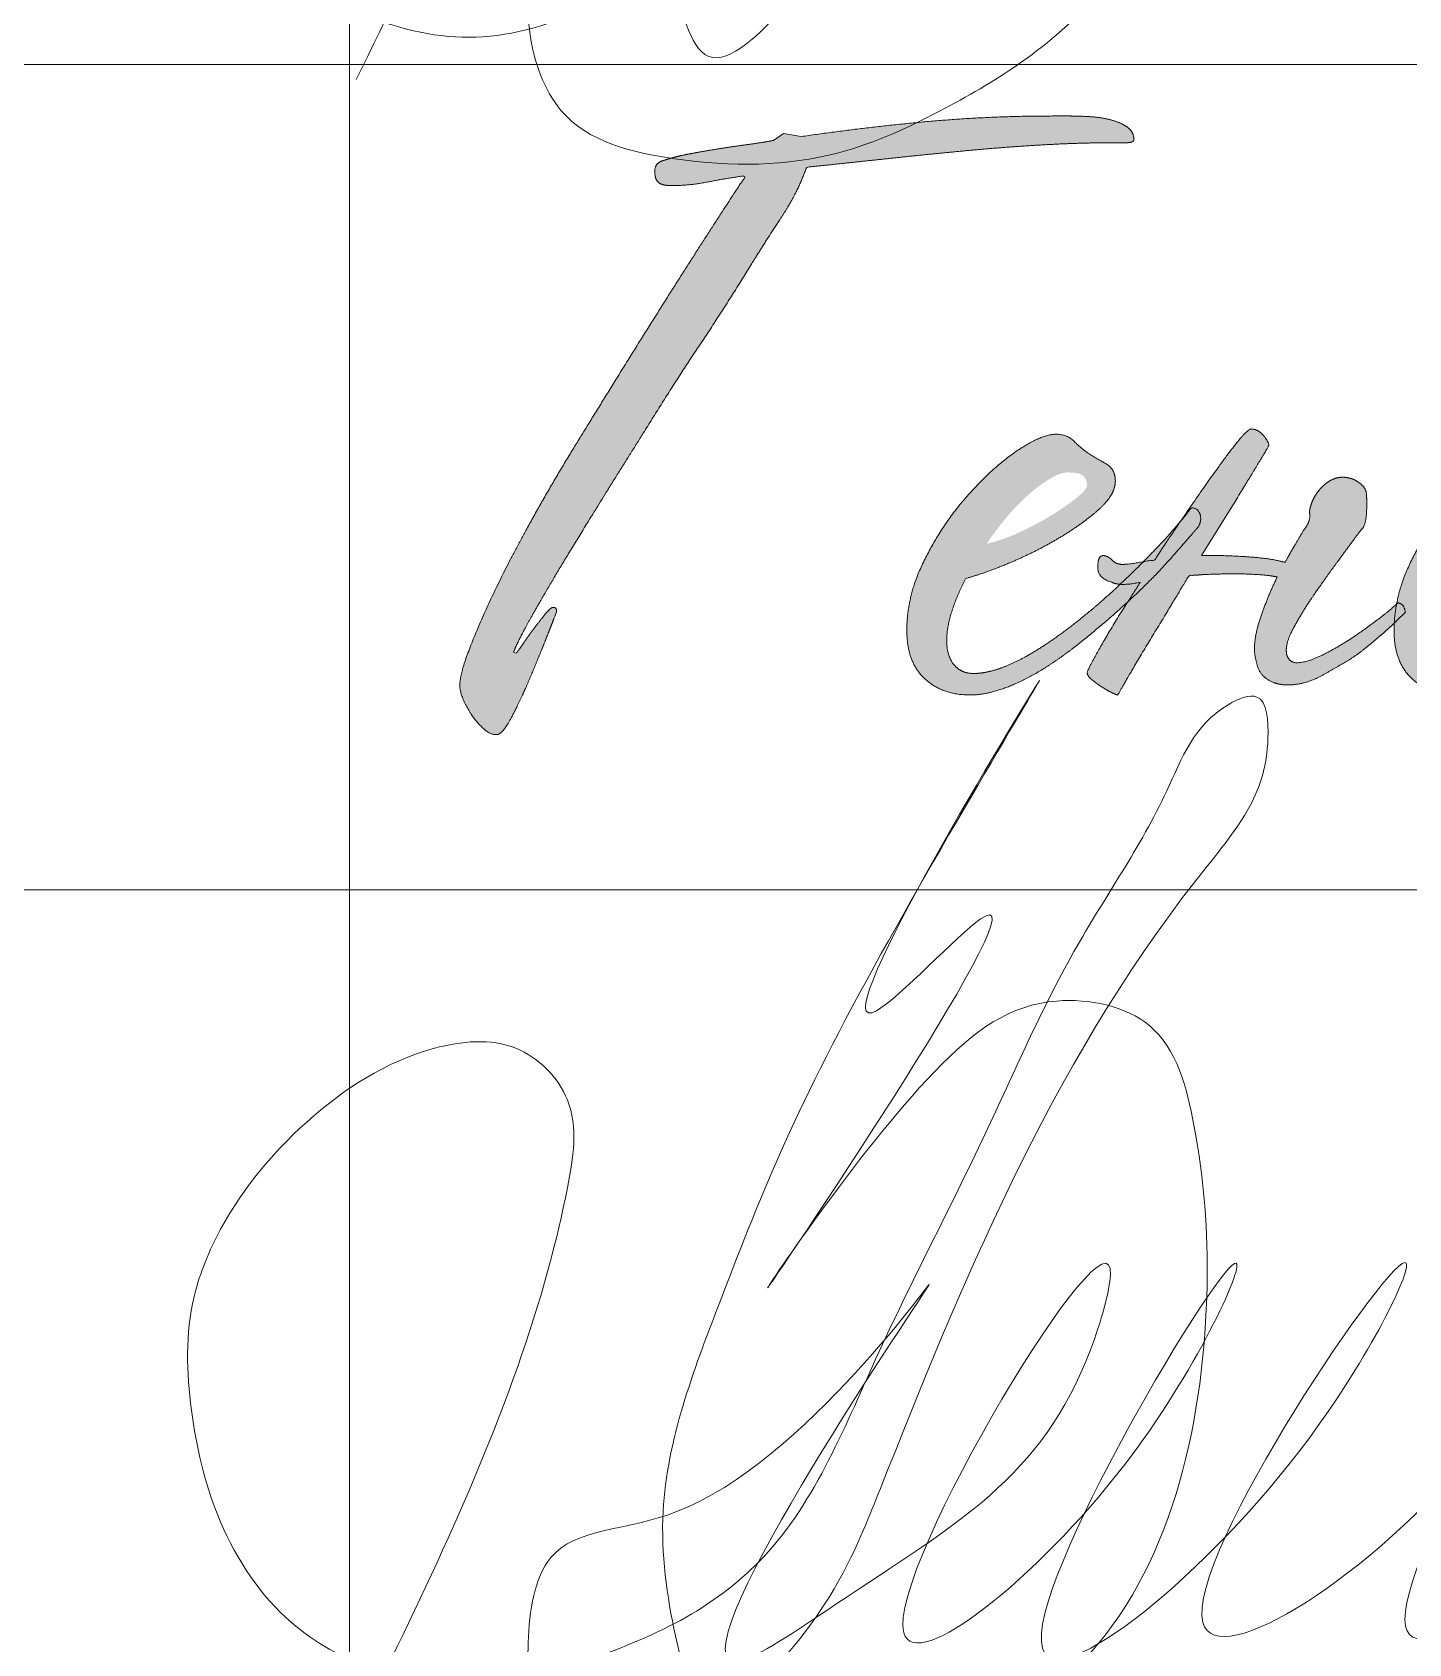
# Model space of a CAD drawing. Header units: metres. Extents: x 0 to 126, y 0 to 57.
# Drawn here: x 110.957 to 111.79, y 1.549 to 2.525 of the extents above; entities that cross this region are included whole.
import ezdxf

# ---------------------------------------------------------------- set-up
doc = ezdxf.new("R2010")
doc.units = ezdxf.units.M
doc.layers.add('Level 63', color=7, linetype='Continuous', lineweight=0)

# ---------------------------------------------------------------- blocks, each defined once
blk = doc.blocks.new('*U19')
at = {"linetype": 'Continuous', "lineweight": 0}
h = blk.add_hatch(color=5, dxfattribs=at)
edge = h.paths.add_edge_path()
edge.add_spline(control_points=[(-527.51, 198.82), (-508.41, 200.81), (-488.12, 203), (-467.83, 205.19), (-447.14, 207.18), (-426.46, 209.16), (-406.17, 210.36), (-385.88, 211.55), (-367.18, 211.55)], knot_values=[0, 0, 0, 0.25, 0.25, 0.5, 0.5, 0.75, 0.75, 1, 1, 1], degree=2, periodic=0)
edge.add_line((-367.18, 211.55), (-361.61, 211.55))
edge.add_spline(control_points=[(-361.61, 211.55), (-357.63, 211.55), (-357.63, 213.13), (-357.63, 217.1), (-360.82, 219.48), (-364, 221.85), (-368.97, 223.24), (-373.94, 224.63), (-379.71, 225.02), (-385.48, 225.42), (-390.26, 225.42)], knot_values=[0, 0, 0, 0.2, 0.2, 0.4, 0.4, 0.6, 0.6, 0.8, 0.8, 1, 1, 1], degree=2, periodic=0)
edge.add_line((-390.26, 225.42), (-399.8, 225.42))
edge.add_spline(control_points=[(-399.8, 225.42), (-433.22, 225.42), (-465.65, 222.44), (-498.07, 219.47), (-530.3, 214.72)], knot_values=[0, 0, 0, 0.5, 0.5, 1, 1, 1], degree=2, periodic=0)
edge.add_line((-530.3, 214.72), (-539.45, 216.3))
edge.add_line((-539.45, 216.3), (-544.62, 212.74))
edge.add_spline(control_points=[(-544.62, 212.74), (-550.98, 211.55), (-558.34, 210.56), (-565.7, 209.56), (-573.26, 208.37), (-580.82, 207.17), (-588.18, 205.78), (-595.54, 204.39), (-601.51, 202.4), (-606.28, 201.21), (-606.28, 196.83), (-606.28, 192.46), (-604.29, 190.86), (-602.3, 189.27), (-597.53, 189.27), (-588.38, 189.27), (-578.23, 191.26), (-568.09, 193.25), (-558.94, 194.44)], knot_values=[0, 0, 0, 0.111111, 0.111111, 0.222222, 0.222222, 0.333333, 0.333333, 0.444444, 0.444444, 0.555556, 0.555556, 0.666667, 0.666667, 0.777778, 0.777778, 0.888889, 0.888889, 1, 1, 1], degree=2, periodic=0)
edge.add_spline(control_points=[(-558.94, 194.44), (-564.11, 186.89), (-574.65, 170.58), (-585.2, 154.26), (-597.93, 134.17), (-610.66, 114.08), (-623.98, 92.6), (-637.31, 71.11), (-648.05, 53.61), (-659.99, 34.12), (-671.13, 14.03), (-682.27, -6.06), (-690.42, -23.37), (-698.58, -40.68), (-703.35, -53.61), (-708.12, -66.54), (-707.33, -71.71), (-706.93, -74.89), (-704.94, -79.07), (-702.95, -83.24), (-700.17, -87.02), (-697.38, -90.8), (-694.2, -93.39), (-691.02, -95.97), (-687.84, -95.58), (-685.05, -95.18), (-680.28, -86.03), (-675.5, -76.88), (-670.73, -65.54), (-665.95, -54.2), (-661.98, -44.06), (-658, -33.92), (-657.2, -31.92)], knot_values=[0, 0, 0, 0.0625, 0.0625, 0.125, 0.125, 0.1875, 0.1875, 0.25, 0.25, 0.3125, 0.3125, 0.375, 0.375, 0.4375, 0.4375, 0.5, 0.5, 0.5625, 0.5625, 0.625, 0.625, 0.6875, 0.6875, 0.75, 0.75, 0.8125, 0.8125, 0.875, 0.875, 0.9375, 0.9375, 1, 1, 1], degree=2, periodic=0)
edge.add_spline(control_points=[(-657.2, -31.92), (-657.2, -28.74), (-659.99, -29.94)], knot_values=[0, 0, 0, 1, 1, 1], degree=2, periodic=0)
edge.add_spline(control_points=[(-659.99, -29.94), (-661.18, -30.73), (-663.77, -33.91), (-666.35, -37.09), (-669.34, -41.07), (-672.32, -45.05), (-674.71, -48.63), (-677.1, -52.22), (-678.29, -53.41)], knot_values=[0, 0, 0, 0.25, 0.25, 0.5, 0.5, 0.75, 0.75, 1, 1, 1], degree=2, periodic=0)
edge.add_line((-678.29, -53.41), (-679.48, -53.01))
edge.add_spline(control_points=[(-679.48, -53.01), (-679.48, -51.81), (-674.91, -43.06), (-670.33, -34.31), (-661.58, -19.39), (-652.83, -4.47), (-640.3, 15.82), (-627.76, 36.11), (-612.25, 60.77)], knot_values=[0, 0, 0, 0.25, 0.25, 0.5, 0.5, 0.75, 0.75, 1, 1, 1], degree=2, periodic=0)
edge.add_spline(control_points=[(-612.25, 60.77), (-598.32, 83.45), (-584, 104.93), (-569.68, 126.41), (-555.75, 149.09), (-548.6, 160.63), (-540.24, 173.36), (-531.89, 186.09), (-527.51, 198.82)], knot_values=[0, 0, 0, 0.25, 0.25, 0.5, 0.5, 0.75, 0.75, 1, 1, 1], degree=2, periodic=0)
h = blk.add_hatch(color=5, dxfattribs=at)
edge = h.paths.add_edge_path()
edge.add_line((-354.4, -16.59), (-356.39, -16.99))
edge.add_spline(control_points=[(-356.39, -16.99), (-361.34, -17.89), (-364.77, -17.65)], knot_values=[0, 0, 0, 1, 1, 1], degree=2, periodic=0)
edge.add_spline(control_points=[(-364.77, -17.65), (-370.61, -23.11), (-376.8, -28.51), (-385.16, -35.67), (-393.71, -42.03), (-402.26, -48.4), (-410.62, -53.37), (-418.97, -58.35), (-426.73, -61.13), (-434.49, -63.92), (-440.85, -63.92), (-447.22, -63.92), (-451, -59.34), (-454.78, -54.76), (-454.78, -46.8), (-454.78, -39.64), (-451.99, -31.28), (-449.21, -22.92), (-444.83, -14.57)], knot_values=[0, 0, 0, 0.047522, 0.047522, 0.166582, 0.166582, 0.285641, 0.285641, 0.404701, 0.404701, 0.523761, 0.523761, 0.642821, 0.642821, 0.76188, 0.76188, 0.88094, 0.88094, 1, 1, 1], degree=2, periodic=0)
edge.add_spline(control_points=[(-444.83, -14.57), (-435.68, -12.18), (-422.36, -6.61), (-409.03, -1.04), (-396.89, 6.13), (-384.76, 13.29), (-376, 21.05), (-367.25, 28.81), (-367.25, 35.98), (-367.25, 42.35), (-372.43, 45.13), (-377.6, 47.92), (-381.18, 50.3), (-384.76, 52.69), (-388.54, 56.47), (-392.32, 60.25), (-397.89, 60.25), (-405.84, 60.25), (-418.77, 51.3), (-431.7, 42.35), (-444.43, 27.82), (-457.17, 13.29), (-466.32, -5.02), (-475.47, -23.33), (-475.47, -41.64), (-475.47, -57.96), (-466.32, -66.51), (-457.17, -75.07), (-442.84, -75.07), (-434.49, -75.07), (-425.14, -71.68), (-415.79, -68.3), (-406.24, -62.53), (-396.69, -56.75), (-387.15, -49.2), (-377.6, -41.64), (-368.45, -33.68), (-364.43, -30.1), (-360.76, -26.72)], knot_values=[0, 0, 0, 0.054871, 0.054871, 0.109741, 0.109741, 0.164612, 0.164612, 0.219482, 0.219482, 0.274353, 0.274353, 0.329223, 0.329223, 0.384094, 0.384094, 0.438964, 0.438964, 0.493835, 0.493835, 0.548705, 0.548705, 0.603576, 0.603576, 0.658446, 0.658446, 0.713317, 0.713317, 0.768187, 0.768187, 0.823058, 0.823058, 0.877928, 0.877928, 0.932799, 0.932799, 0.987669, 0.987669, 1, 1, 1], degree=2, periodic=0)
edge.add_spline(control_points=[(-360.76, -26.72), (-357.44, -21.66), (-354.4, -16.59)], knot_values=[0, 0, 0, 1, 1, 1], degree=2, periodic=0)
edge = h.paths.add_edge_path(flags=16)
edge.add_spline(control_points=[(-434.09, 3.41), (-428.92, 10.97), (-423.15, 17.74), (-417.38, 24.5), (-411.61, 29.47), (-405.84, 34.44), (-400.67, 37.43), (-395.5, 40.41), (-391.92, 40.41), (-385.55, 40.41), (-383.76, 38.42), (-381.97, 36.43), (-381.97, 33.65)], knot_values=[0, 0, 0, 0.166667, 0.166667, 0.333333, 0.333333, 0.5, 0.5, 0.666667, 0.666667, 0.833333, 0.833333, 1, 1, 1], degree=2, periodic=0)
edge.add_spline(control_points=[(-381.97, 33.65), (-381.97, 31.66), (-387.34, 27.28), (-392.72, 22.91), (-400.47, 18.13), (-408.23, 13.36), (-417.38, 9.18), (-426.53, 5.01), (-434.09, 3.41)], knot_values=[0, 0, 0, 0.25, 0.25, 0.5, 0.5, 0.75, 0.75, 1, 1, 1], degree=2, periodic=0)
h = blk.add_hatch(color=5, dxfattribs=at)
edge = h.paths.add_edge_path()
edge.add_spline(control_points=[(-221.31, -27.9), (-224.49, -30.95), (-230.48, -35.49), (-237.04, -40.46), (-244.6, -45.63), (-252.56, -50.81), (-260.31, -54.59), (-268.07, -58.37), (-273.24, -58.37), (-275.63, -58.37), (-277.02, -56.57), (-278.42, -54.78), (-278.42, -53.19)], knot_values=[0, 0, 0, 0.154355, 0.154355, 0.323484, 0.323484, 0.492613, 0.492613, 0.661742, 0.661742, 0.830871, 0.830871, 1, 1, 1], degree=2, periodic=0)
edge.add_spline(control_points=[(-278.42, -53.19), (-279.21, -48.42), (-274.64, -40.07), (-270.06, -31.71), (-264.89, -24.15), (-262.5, -20.57), (-258.52, -15), (-254.55, -9.43), (-250.57, -4.06), (-246.59, 1.31), (-243.41, 5.69), (-240.23, 10.06), (-239.03, 11.26)], knot_values=[0, 0, 0, 0.166667, 0.166667, 0.333333, 0.333333, 0.5, 0.5, 0.666667, 0.666667, 0.833333, 0.833333, 1, 1, 1], degree=2, periodic=0)
edge.add_spline(control_points=[(-239.03, 11.26), (-237.04, 14.04), (-236.84, 20.41), (-236.64, 26.77), (-237.04, 29.96), (-237.44, 32.74), (-241.02, 35.32), (-244.6, 37.91), (-249.38, 37.91), (-252.96, 37.91), (-256.14, 35.92), (-259.32, 33.94), (-261.71, 30.95), (-264.09, 27.96), (-265.29, 24.78), (-266.48, 21.6), (-266.48, 19.61)], knot_values=[0, 0, 0, 0.125, 0.125, 0.25, 0.25, 0.375, 0.375, 0.5, 0.5, 0.625, 0.625, 0.75, 0.75, 0.875, 0.875, 1, 1, 1], degree=2, periodic=0)
edge.add_spline(control_points=[(-266.48, 19.61), (-265.68, 15.23), (-269.27, 10.86), (-270.06, 9.66), (-274.44, 2.11), (-276.83, -1.87), (-279.21, -6.25)], knot_values=[0, 0, 0, 0.333333, 0.333333, 0.666667, 0.666667, 1, 1, 1], degree=2, periodic=0)
edge.add_spline(control_points=[(-279.21, -6.25), (-283.19, -5.06), (-289.16, -4.26), (-295.92, -3.47), (-303.48, -3.07), (-311.04, -2.67), (-318.2, -2.67)], knot_values=[0, 0, 0, 0.333333, 0.333333, 0.666667, 0.666667, 1, 1, 1], degree=2, periodic=0)
edge.add_line((-318.2, -2.67), (-322.58, -2.67))
edge.add_line((-322.58, -2.67), (-305.87, 23.98))
edge.add_spline(control_points=[(-305.87, 23.98), (-297.91, 37.11), (-292.74, 45.66), (-287.57, 54.22), (-287.57, 54.61)], knot_values=[0, 0, 0, 0.5, 0.5, 1, 1, 1], degree=2, periodic=0)
edge.add_spline(control_points=[(-287.57, 54.61), (-287.96, 57), (-290.75, 59.98), (-293.53, 62.97), (-296.72, 62.97), (-298.71, 62.97), (-305.67, 54.02), (-312.63, 45.07), (-322.18, 31.34), (-325.22, 26.97), (-328.39, 22.37)], knot_values=[0, 0, 0, 0.23155, 0.23155, 0.4631, 0.4631, 0.69465, 0.69465, 0.9262, 0.9262, 1, 1, 1], degree=2, periodic=0)
edge.add_line((-328.39, 22.37), (-327.87, 22.02))
edge.add_spline(control_points=[(-327.87, 22.02), (-324.29, 22.02), (-323.29, 18.63), (-322.3, 15.25), (-324.29, 12.07)], knot_values=[0, 0, 0, 0.5, 0.5, 1, 1, 1], degree=2, periodic=0)
edge.add_spline(control_points=[(-324.29, 12.07), (-329.06, 6.5), (-339.8, -5.63), (-348.13, -15.04), (-360.76, -26.72)], knot_values=[0, 0, 0, 0.563292, 0.563292, 1, 1, 1], degree=2, periodic=0)
edge.add_spline(control_points=[(-360.76, -26.72), (-361.36, -27.62), (-361.96, -28.53), (-370.71, -42.45), (-376.28, -52.39), (-381.85, -62.34), (-381.85, -63.53), (-381.85, -65.12), (-379.47, -67.11), (-377.08, -69.1), (-374.3, -70.89), (-371.51, -72.68), (-369.12, -73.88), (-366.73, -75.07), (-365.94, -75.07)], knot_values=[0, 0, 0, 0.024641, 0.024641, 0.187201, 0.187201, 0.349761, 0.349761, 0.512321, 0.512321, 0.67488, 0.67488, 0.83744, 0.83744, 1, 1, 1], degree=2, periodic=0)
edge.add_spline(control_points=[(-365.94, -75.07), (-363.55, -70.69), (-356.99, -59.55), (-350.42, -48.41), (-341.67, -34.09), (-335.71, -24.15), (-328.94, -13.01)], knot_values=[0, 0, 0, 0.333333, 0.333333, 0.666667, 0.666667, 1, 1, 1], degree=2, periodic=0)
edge.add_spline(control_points=[(-328.94, -13.01), (-325.76, -13.01), (-322.18, -12.62), (-313.82, -12.22), (-305.07, -12.22), (-296.32, -12.22), (-288.36, -13.01), (-285.58, -13.41), (-283.19, -13.81)], knot_values=[0, 0, 0, 0.25, 0.25, 0.5, 0.5, 0.75, 0.75, 1, 1, 1], degree=2, periodic=0)
edge.add_line((-283.19, -13.81), (-283.98, -15.4))
edge.add_spline(control_points=[(-283.98, -15.4), (-288.76, -25.34), (-292.34, -36.28), (-295.92, -47.22), (-294.73, -54.78), (-293.53, -63.54), (-288.76, -66.72), (-283.98, -69.9), (-278.02, -69.9), (-268.87, -69.9), (-259.92, -64.93), (-250.96, -59.96), (-244.6, -55.98), (-241.42, -53.99), (-237.04, -50.41), (-232.66, -46.83), (-228.49, -43.25), (-225.18, -40.41), (-222.5, -37.83)], knot_values=[0, 0, 0, 0.113755, 0.113755, 0.227509, 0.227509, 0.341264, 0.341264, 0.455018, 0.455018, 0.568773, 0.568773, 0.682527, 0.682527, 0.796282, 0.796282, 0.910037, 0.910037, 1, 1, 1], degree=2, periodic=0)
edge.add_spline(control_points=[(-222.5, -37.83), (-222.24, -32.87), (-221.31, -27.9)], knot_values=[0, 0, 0, 1, 1, 1], degree=2, periodic=0)
h = blk.add_hatch(color=5, dxfattribs=at)
edge = h.paths.add_edge_path()
edge.add_spline(control_points=[(-71.14, 12.54), (-69.51, 15.5), (-70.43, 18.63), (-71.42, 22.02), (-75, 22.02)], knot_values=[0, 0, 0, 0.480917, 0.480917, 1, 1, 1], degree=2, periodic=0)
edge.add_spline(control_points=[(-75, 22.02), (-81.77, 12.87), (-95.09, -1.06), (-108.42, -14.98), (-123.94, -28.51), (-132.29, -35.67), (-140.84, -42.03), (-149.4, -48.4), (-157.75, -53.37), (-166.11, -58.35), (-173.86, -61.13), (-181.62, -63.92), (-187.99, -63.92), (-194.35, -63.92), (-198.13, -59.34), (-201.91, -54.76), (-201.91, -46.8), (-201.91, -39.64), (-199.13, -31.28), (-196.34, -22.92), (-191.97, -14.57)], knot_values=[0, 0, 0, 0.1, 0.1, 0.2, 0.2, 0.3, 0.3, 0.4, 0.4, 0.5, 0.5, 0.6, 0.6, 0.7, 0.7, 0.8, 0.8, 0.9, 0.9, 1, 1, 1], degree=2, periodic=0)
edge.add_spline(control_points=[(-191.97, -14.57), (-182.82, -12.18), (-169.49, -6.61), (-156.16, -1.04), (-144.03, 6.13), (-131.89, 13.29), (-123.14, 21.05), (-114.39, 28.81), (-114.39, 35.98), (-114.39, 42.35), (-119.56, 45.13), (-124.73, 47.92), (-128.31, 50.3), (-131.89, 52.69), (-135.67, 56.47), (-139.45, 60.25), (-145.02, 60.25), (-152.98, 60.25), (-165.91, 51.3), (-178.84, 42.35), (-191.57, 27.82), (-204.3, 13.29), (-213.45, -5.02), (-219, -16.13), (-221.19, -27.24)], knot_values=[0, 0, 0, 0.086156, 0.086156, 0.172312, 0.172312, 0.258468, 0.258468, 0.344624, 0.344624, 0.430779, 0.430779, 0.516935, 0.516935, 0.603091, 0.603091, 0.689247, 0.689247, 0.775403, 0.775403, 0.861559, 0.861559, 0.947715, 0.947715, 1, 1, 1], degree=2, periodic=0)
edge.add_line((-221.19, -27.24), (-220.73, -27.33))
edge.add_spline(control_points=[(-220.73, -27.33), (-217.55, -27.33), (-216.75, -32.11)], knot_values=[0, 0, 0, 1, 1, 1], degree=2, periodic=0)
edge.add_line((-216.75, -32.11), (-221.13, -36.48))
edge.add_spline(control_points=[(-221.13, -36.48), (-221.79, -37.15), (-222.5, -37.83)], knot_values=[0, 0, 0, 1, 1, 1], degree=2, periodic=0)
edge.add_spline(control_points=[(-222.5, -37.83), (-222.6, -39.73), (-222.6, -41.64), (-222.6, -57.96), (-213.45, -66.51), (-204.3, -75.07), (-189.97, -75.07), (-181.62, -75.07), (-172.27, -71.68), (-162.93, -68.3), (-153.38, -62.53), (-143.83, -56.75), (-134.28, -49.2), (-128.5, -44.62), (-122.87, -39.9)], knot_values=[0, 0, 0, 0.018213, 0.018213, 0.193372, 0.193372, 0.368531, 0.368531, 0.54369, 0.54369, 0.718849, 0.718849, 0.894009, 0.894009, 1, 1, 1], degree=2, periodic=0)
edge.add_spline(control_points=[(-122.87, -39.9), (-119.72, -36.05), (-116.51, -32.29), (-97.01, -9.41), (-76.53, 8.09), (-73.82, 10.4), (-71.14, 12.54)], knot_values=[0, 0, 0, 0.126896, 0.126896, 0.89826, 0.89826, 1, 1, 1], degree=2, periodic=0)
edge = h.paths.add_edge_path(flags=16)
edge.add_spline(control_points=[(-181.23, 3.41), (-176.05, 10.97), (-170.29, 17.74), (-164.52, 24.5), (-158.75, 29.47), (-152.98, 34.44), (-147.81, 37.43), (-142.63, 40.41), (-139.05, 40.41), (-132.69, 40.41), (-130.9, 38.42), (-129.11, 36.43), (-129.11, 33.65)], knot_values=[0, 0, 0, 0.166667, 0.166667, 0.333333, 0.333333, 0.5, 0.5, 0.666667, 0.666667, 0.833333, 0.833333, 1, 1, 1], degree=2, periodic=0)
edge.add_spline(control_points=[(-129.11, 33.65), (-129.11, 31.66), (-134.48, 27.28), (-139.85, 22.91), (-147.61, 18.13), (-155.37, 13.36), (-164.52, 9.18), (-173.67, 5.01), (-181.23, 3.41)], knot_values=[0, 0, 0, 0.25, 0.25, 0.5, 0.5, 0.75, 0.75, 1, 1, 1], degree=2, periodic=0)
h = blk.add_hatch(color=5, dxfattribs=at)
edge = h.paths.add_edge_path()
edge.add_spline(control_points=[(-327.87, 22.02), (-330.27, 18.77), (-333.49, 14.93)], knot_values=[0, 0, 0, 1, 1, 1], degree=2, periodic=0)
edge.add_spline(control_points=[(-333.49, 14.93), (-337.87, 8.52), (-342.47, 1.71), (-344.46, -1.48), (-346.84, -5.06)], knot_values=[0, 0, 0, 0.299722, 0.299722, 1, 1, 1], degree=2, periodic=0)
edge.add_spline(control_points=[(-346.84, -5.06), (-349.87, -5.36), (-352.66, -5.89)], knot_values=[0, 0, 0, 1, 1, 1], degree=2, periodic=0)
edge.add_spline(control_points=[(-352.66, -5.89), (-358.51, -11.8), (-364.77, -17.65)], knot_values=[0, 0, 0, 1, 1, 1], degree=2, periodic=0)
edge.add_spline(control_points=[(-364.77, -17.65), (-361.34, -17.89), (-356.39, -16.99)], knot_values=[0, 0, 0, 1, 1, 1], degree=2, periodic=0)
edge.add_line((-356.39, -16.99), (-354.4, -16.59))
edge.add_spline(control_points=[(-354.4, -16.59), (-357.44, -21.66), (-360.76, -26.72)], knot_values=[0, 0, 0, 1, 1, 1], degree=2, periodic=0)
edge.add_spline(control_points=[(-360.76, -26.72), (-348.16, -15.07), (-339.85, -5.69)], knot_values=[0, 0, 0, 1, 1, 1], degree=2, periodic=0)
edge.add_line((-339.85, -5.69), (-339.8, -5.63))
edge.add_spline(control_points=[(-339.8, -5.63), (-329.06, 6.5), (-324.29, 12.07)], knot_values=[0, 0, 0, 1, 1, 1], degree=2, periodic=0)
edge.add_spline(control_points=[(-324.29, 12.07), (-322.3, 15.25), (-323.29, 18.63), (-324.29, 22.02), (-327.87, 22.02)], knot_values=[0, 0, 0, 0.5, 0.5, 1, 1, 1], degree=2, periodic=0)
h = blk.add_hatch(color=5, dxfattribs=at)
edge = h.paths.add_edge_path()
edge.add_spline(control_points=[(-333.49, 14.93), (-339.36, 7.93), (-347.96, -1.06), (-350.28, -3.48), (-352.66, -5.89)], knot_values=[0, 0, 0, 0.787625, 0.787625, 1, 1, 1], degree=2, periodic=0)
edge.add_spline(control_points=[(-352.66, -5.89), (-349.87, -5.36), (-346.84, -5.06)], knot_values=[0, 0, 0, 1, 1, 1], degree=2, periodic=0)
edge.add_spline(control_points=[(-346.84, -5.06), (-344.46, -1.48), (-342.47, 1.7)], knot_values=[0, 0, 0, 1, 1, 1], degree=2, periodic=0)
edge.add_line((-342.47, 1.7), (-342.47, 1.71))
edge.add_spline(control_points=[(-342.47, 1.71), (-337.87, 8.52), (-333.49, 14.93)], knot_values=[0, 0, 0, 1, 1, 1], degree=2, periodic=0)
h = blk.add_hatch(color=5, dxfattribs=at)
edge = h.paths.add_edge_path()
edge.add_spline(control_points=[(-365.54, -7.04), (-367.53, -6.65), (-368.72, -5.25), (-369.92, -3.86), (-371.91, -3.07), (-376.29, -1.48), (-376.29, -7.84)], knot_values=[0, 0, 0, 0.333333, 0.333333, 0.666667, 0.666667, 1, 1, 1], degree=2, periodic=0)
edge.add_spline(control_points=[(-376.29, -7.84), (-377.08, -14.21), (-369.12, -16.59)], knot_values=[0, 0, 0, 1, 1, 1], degree=2, periodic=0)
edge.add_spline(control_points=[(-369.12, -16.59), (-367.39, -17.46), (-364.77, -17.65)], knot_values=[0, 0, 0, 1, 1, 1], degree=2, periodic=0)
edge.add_spline(control_points=[(-364.77, -17.65), (-358.51, -11.8), (-352.66, -5.89)], knot_values=[0, 0, 0, 1, 1, 1], degree=2, periodic=0)
edge.add_spline(control_points=[(-352.66, -5.89), (-353.54, -6.06), (-354.4, -6.25), (-363.95, -7.84), (-365.54, -7.04)], knot_values=[0, 0, 0, 0.193262, 0.193262, 1, 1, 1], degree=2, periodic=0)
h = blk.add_hatch(color=5, dxfattribs=at)
edge = h.paths.add_edge_path()
edge.add_spline(control_points=[(-222.5, -37.83), (-221.79, -37.15), (-221.13, -36.48)], knot_values=[0, 0, 0, 1, 1, 1], degree=2, periodic=0)
edge.add_line((-221.13, -36.48), (-216.75, -32.11))
edge.add_spline(control_points=[(-216.75, -32.11), (-217.55, -27.33), (-220.73, -27.33)], knot_values=[0, 0, 0, 1, 1, 1], degree=2, periodic=0)
edge.add_spline(control_points=[(-220.73, -27.33), (-221.01, -27.61), (-221.31, -27.9)], knot_values=[0, 0, 0, 1, 1, 1], degree=2, periodic=0)
edge.add_spline(control_points=[(-221.31, -27.9), (-222.24, -32.87), (-222.5, -37.83)], knot_values=[0, 0, 0, 1, 1, 1], degree=2, periodic=0)
at = {"color": 5, "linetype": 'Continuous', "lineweight": 0, "flags": 128}
for points in [[(-399.8, 225.42), (-390.26, 225.42)], [(-544.62, 212.74), (-539.45, 216.3), (-530.3, 214.72)], [(-361.61, 211.55), (-367.18, 211.55)], [(-305.87, 23.98), (-322.58, -2.67), (-318.2, -2.67)], [(-354.4, -16.59), (-356.39, -16.99)], [(-283.98, -15.4), (-283.19, -13.81)], [(-216.75, -32.11), (-221.13, -36.48)], [(-679.48, -53.01), (-678.29, -53.41)]]:
    blk.add_lwpolyline(points, dxfattribs=at)
at = {"color": 5, "linetype": 'Continuous', "lineweight": 0}
for points, knots in [([(-530.3, 214.72), (-498.07, 219.47), (-465.65, 222.44), (-433.22, 225.42), (-399.8, 225.42)], [0, 0, 0, 0.5, 0.5, 1, 1, 1]), ([(-390.26, 225.42), (-385.48, 225.42), (-379.71, 225.02), (-373.94, 224.63), (-368.97, 223.24), (-364, 221.85), (-360.82, 219.48), (-357.63, 217.1), (-357.63, 213.13), (-357.63, 211.55), (-361.61, 211.55)], [0, 0, 0, 0.2, 0.2, 0.4, 0.4, 0.6, 0.6, 0.8, 0.8, 1, 1, 1]), ([(-678.29, -53.41), (-677.1, -52.22), (-674.71, -48.63), (-672.32, -45.05), (-669.34, -41.07), (-666.35, -37.09), (-663.77, -33.91), (-661.18, -30.73), (-659.99, -29.94), (-657.2, -28.74), (-657.2, -31.92), (-658, -33.92), (-661.98, -44.06), (-665.95, -54.2), (-670.73, -65.54), (-675.5, -76.88), (-680.28, -86.03), (-685.05, -95.18), (-687.84, -95.58), (-691.02, -95.97), (-694.2, -93.39), (-697.38, -90.8), (-700.17, -87.02), (-702.95, -83.24), (-704.94, -79.07), (-706.93, -74.89), (-707.33, -71.71), (-708.12, -66.54), (-703.35, -53.61), (-698.58, -40.68), (-690.42, -23.37), (-682.27, -6.06), (-671.13, 14.03), (-659.99, 34.12), (-648.05, 53.61), (-637.31, 71.11), (-623.98, 92.6), (-610.66, 114.08), (-597.93, 134.17), (-585.2, 154.26), (-574.65, 170.58), (-564.11, 186.89), (-558.94, 194.44), (-568.09, 193.25), (-578.23, 191.26), (-588.38, 189.27), (-597.53, 189.27), (-602.3, 189.27), (-604.29, 190.86), (-606.28, 192.46), (-606.28, 196.83), (-606.28, 201.21), (-601.51, 202.4), (-595.54, 204.39), (-588.18, 205.78), (-580.82, 207.17), (-573.26, 208.37), (-565.7, 209.56), (-558.34, 210.56), (-550.98, 211.55), (-544.62, 212.74)], [0, 0, 0, 0.033333, 0.033333, 0.066667, 0.066667, 0.1, 0.1, 0.133333, 0.133333, 0.166667, 0.166667, 0.2, 0.2, 0.233333, 0.233333, 0.266667, 0.266667, 0.3, 0.3, 0.333333, 0.333333, 0.366667, 0.366667, 0.4, 0.4, 0.433333, 0.433333, 0.466667, 0.466667, 0.5, 0.5, 0.533333, 0.533333, 0.566667, 0.566667, 0.6, 0.6, 0.633333, 0.633333, 0.666667, 0.666667, 0.7, 0.7, 0.733333, 0.733333, 0.766667, 0.766667, 0.8, 0.8, 0.833333, 0.833333, 0.866667, 0.866667, 0.9, 0.9, 0.933333, 0.933333, 0.966667, 0.966667, 1, 1, 1]), ([(-367.18, 211.55), (-385.88, 211.55), (-406.17, 210.36), (-426.46, 209.16), (-447.14, 207.18), (-467.83, 205.19), (-488.12, 203), (-508.41, 200.81), (-527.51, 198.82), (-531.89, 186.09), (-540.24, 173.36), (-548.6, 160.63), (-555.75, 149.09), (-569.68, 126.41), (-584, 104.93), (-598.32, 83.45), (-612.25, 60.77)], [0, 0, 0, 0.125, 0.125, 0.25, 0.25, 0.375, 0.375, 0.5, 0.5, 0.625, 0.625, 0.75, 0.75, 0.875, 0.875, 1, 1, 1]), ([(-612.25, 60.77), (-627.76, 36.11), (-640.3, 15.82), (-652.83, -4.47), (-661.58, -19.39), (-670.33, -34.31), (-674.91, -43.06), (-679.48, -51.81), (-679.48, -53.01)], [0, 0, 0, 0.25, 0.25, 0.5, 0.5, 0.75, 0.75, 1, 1, 1]), ([(-324.29, 12.07), (-329.06, 6.5), (-339.8, -5.63), (-350.54, -17.77), (-368.45, -33.68), (-377.6, -41.64), (-387.15, -49.2), (-396.69, -56.75), (-406.24, -62.53), (-415.79, -68.3), (-425.14, -71.68), (-434.49, -75.07), (-442.84, -75.07), (-457.17, -75.07), (-466.32, -66.51), (-475.47, -57.96), (-475.47, -41.64), (-475.47, -23.33), (-466.32, -5.02), (-457.17, 13.29), (-444.43, 27.82), (-431.7, 42.35), (-418.77, 51.3), (-405.84, 60.25), (-397.89, 60.25), (-392.32, 60.25), (-388.54, 56.47), (-384.76, 52.69), (-381.18, 50.3), (-377.6, 47.92), (-372.43, 45.13), (-367.25, 42.35), (-367.25, 35.98), (-367.25, 28.81), (-376, 21.05), (-384.76, 13.29), (-396.89, 6.13), (-409.03, -1.04), (-422.36, -6.61), (-435.68, -12.18), (-444.83, -14.57), (-449.21, -22.92), (-451.99, -31.28), (-454.78, -39.64), (-454.78, -46.8), (-454.78, -54.76), (-451, -59.34), (-447.22, -63.92), (-440.85, -63.92), (-434.49, -63.92), (-426.73, -61.13), (-418.97, -58.35), (-410.62, -53.37), (-402.26, -48.4), (-393.71, -42.03), (-385.16, -35.67), (-376.8, -28.51), (-361.29, -14.98), (-347.96, -1.06), (-334.63, 12.87), (-327.87, 22.02), (-324.29, 22.02), (-323.29, 18.63), (-322.3, 15.25), (-324.29, 12.07)], [0, 0, 0, 0.03125, 0.03125, 0.0625, 0.0625, 0.09375, 0.09375, 0.125, 0.125, 0.15625, 0.15625, 0.1875, 0.1875, 0.21875, 0.21875, 0.25, 0.25, 0.28125, 0.28125, 0.3125, 0.3125, 0.34375, 0.34375, 0.375, 0.375, 0.40625, 0.40625, 0.4375, 0.4375, 0.46875, 0.46875, 0.5, 0.5, 0.53125, 0.53125, 0.5625, 0.5625, 0.59375, 0.59375, 0.625, 0.625, 0.65625, 0.65625, 0.6875, 0.6875, 0.71875, 0.71875, 0.75, 0.75, 0.78125, 0.78125, 0.8125, 0.8125, 0.84375, 0.84375, 0.875, 0.875, 0.90625, 0.90625, 0.9375, 0.9375, 0.96875, 0.96875, 1, 1, 1]), ([(-356.39, -16.99), (-365.14, -18.58), (-369.12, -16.59), (-377.08, -14.21), (-376.29, -7.84), (-376.29, -1.48), (-371.91, -3.07), (-369.92, -3.86), (-368.72, -5.25), (-367.53, -6.65), (-365.54, -7.04), (-363.95, -7.84), (-354.4, -6.25), (-350.82, -5.45), (-346.84, -5.06), (-344.46, -1.48), (-342.47, 1.71), (-331.73, 17.62), (-322.18, 31.34), (-312.63, 45.07), (-305.67, 54.02), (-298.71, 62.97), (-296.72, 62.97), (-293.53, 62.97), (-290.75, 59.98), (-287.96, 57), (-287.57, 54.61), (-287.57, 54.22), (-292.74, 45.66), (-297.91, 37.11), (-305.87, 23.98)], [0, 0, 0, 0.066667, 0.066667, 0.133333, 0.133333, 0.2, 0.2, 0.266667, 0.266667, 0.333333, 0.333333, 0.4, 0.4, 0.466667, 0.466667, 0.533333, 0.533333, 0.6, 0.6, 0.666667, 0.666667, 0.733333, 0.733333, 0.8, 0.8, 0.866667, 0.866667, 0.933333, 0.933333, 1, 1, 1]), ([(-71.42, 12.07), (-76.2, 6.5), (-86.94, -5.63), (-97.68, -17.77), (-115.58, -33.68), (-124.73, -41.64), (-134.28, -49.2), (-143.83, -56.75), (-153.38, -62.53), (-162.93, -68.3), (-172.27, -71.68), (-181.62, -75.07), (-189.97, -75.07), (-204.3, -75.07), (-213.45, -66.51), (-222.6, -57.96), (-222.6, -41.64), (-222.6, -23.33), (-213.45, -5.02), (-204.3, 13.29), (-191.57, 27.82), (-178.84, 42.35), (-165.91, 51.3), (-152.98, 60.25), (-145.02, 60.25), (-139.45, 60.25), (-135.67, 56.47), (-131.89, 52.69), (-128.31, 50.3), (-124.73, 47.92), (-119.56, 45.13), (-114.39, 42.35), (-114.39, 35.98), (-114.39, 28.81), (-123.14, 21.05), (-131.89, 13.29), (-144.03, 6.13), (-156.16, -1.04), (-169.49, -6.61), (-182.82, -12.18), (-191.97, -14.57), (-196.34, -22.92), (-199.13, -31.28), (-201.91, -39.64), (-201.91, -46.8), (-201.91, -54.76), (-198.13, -59.34), (-194.35, -63.92), (-187.99, -63.92), (-181.62, -63.92), (-173.86, -61.13), (-166.11, -58.35), (-157.75, -53.37), (-149.4, -48.4), (-140.84, -42.03), (-132.29, -35.67), (-123.94, -28.51), (-108.42, -14.98), (-95.09, -1.06), (-81.77, 12.87), (-75, 22.02), (-71.42, 22.02), (-70.43, 18.63), (-69.43, 15.25), (-71.42, 12.07)], [0, 0, 0, 0.03125, 0.03125, 0.0625, 0.0625, 0.09375, 0.09375, 0.125, 0.125, 0.15625, 0.15625, 0.1875, 0.1875, 0.21875, 0.21875, 0.25, 0.25, 0.28125, 0.28125, 0.3125, 0.3125, 0.34375, 0.34375, 0.375, 0.375, 0.40625, 0.40625, 0.4375, 0.4375, 0.46875, 0.46875, 0.5, 0.5, 0.53125, 0.53125, 0.5625, 0.5625, 0.59375, 0.59375, 0.625, 0.625, 0.65625, 0.65625, 0.6875, 0.6875, 0.71875, 0.71875, 0.75, 0.75, 0.78125, 0.78125, 0.8125, 0.8125, 0.84375, 0.84375, 0.875, 0.875, 0.90625, 0.90625, 0.9375, 0.9375, 0.96875, 0.96875, 1, 1, 1]), ([(-318.2, -2.67), (-311.04, -2.67), (-303.48, -3.07), (-295.92, -3.47), (-289.16, -4.26), (-283.19, -5.06), (-279.21, -6.25), (-276.83, -1.87), (-274.44, 2.11), (-270.06, 9.66), (-269.27, 10.86), (-265.68, 15.23), (-266.48, 19.61), (-266.48, 21.6), (-265.29, 24.78), (-264.09, 27.96), (-261.71, 30.95), (-259.32, 33.94), (-256.14, 35.92), (-252.96, 37.91), (-249.38, 37.91), (-244.6, 37.91), (-241.02, 35.32), (-237.44, 32.74), (-237.04, 29.96), (-236.64, 26.77), (-236.84, 20.41), (-237.04, 14.04), (-239.03, 11.26), (-240.23, 10.06), (-243.41, 5.69), (-246.59, 1.31), (-250.57, -4.06), (-254.55, -9.43), (-258.52, -15), (-262.5, -20.57), (-264.89, -24.15), (-270.06, -31.71), (-274.64, -40.07), (-279.21, -48.42), (-278.42, -53.19), (-278.42, -54.78), (-277.02, -56.57), (-275.63, -58.37), (-273.24, -58.37), (-268.07, -58.37), (-260.31, -54.59), (-252.56, -50.81), (-244.6, -45.63), (-237.04, -40.46), (-230.48, -35.49), (-223.91, -30.52), (-220.73, -27.33), (-217.55, -27.33), (-216.75, -32.11)], [0, 0, 0, 0.037037, 0.037037, 0.074074, 0.074074, 0.111111, 0.111111, 0.148148, 0.148148, 0.185185, 0.185185, 0.222222, 0.222222, 0.259259, 0.259259, 0.296296, 0.296296, 0.333333, 0.333333, 0.37037, 0.37037, 0.407407, 0.407407, 0.444444, 0.444444, 0.481481, 0.481481, 0.518519, 0.518519, 0.555556, 0.555556, 0.592593, 0.592593, 0.62963, 0.62963, 0.666667, 0.666667, 0.703704, 0.703704, 0.740741, 0.740741, 0.777778, 0.777778, 0.814815, 0.814815, 0.851852, 0.851852, 0.888889, 0.888889, 0.925926, 0.925926, 0.962963, 0.962963, 1, 1, 1]), ([(-283.19, -13.81), (-285.58, -13.41), (-288.36, -13.01), (-296.32, -12.22), (-305.07, -12.22), (-313.82, -12.22), (-322.18, -12.62), (-325.76, -13.01), (-328.94, -13.01), (-335.71, -24.15), (-341.67, -34.09), (-350.42, -48.41), (-356.99, -59.55), (-363.55, -70.69), (-365.94, -75.07), (-366.73, -75.07), (-369.12, -73.88), (-371.51, -72.68), (-374.3, -70.89), (-377.08, -69.1), (-379.47, -67.11), (-381.85, -65.12), (-381.85, -63.53), (-381.85, -62.34), (-376.28, -52.39), (-370.71, -42.45), (-361.96, -28.53), (-357.99, -22.56), (-354.4, -16.59)], [0, 0, 0, 0.071429, 0.071429, 0.142857, 0.142857, 0.214286, 0.214286, 0.285714, 0.285714, 0.357143, 0.357143, 0.428571, 0.428571, 0.5, 0.5, 0.571429, 0.571429, 0.642857, 0.642857, 0.714286, 0.714286, 0.785714, 0.785714, 0.857143, 0.857143, 0.928571, 0.928571, 1, 1, 1]), ([(-221.13, -36.48), (-224.31, -39.67), (-228.49, -43.25), (-232.66, -46.83), (-237.04, -50.41), (-241.42, -53.99), (-244.6, -55.98), (-250.96, -59.96), (-259.92, -64.93), (-268.87, -69.9), (-278.02, -69.9), (-283.98, -69.9), (-288.76, -66.72), (-293.53, -63.54), (-294.73, -54.78), (-295.92, -47.22), (-292.34, -36.28), (-288.76, -25.34), (-283.98, -15.4)], [0, 0, 0, 0.111111, 0.111111, 0.222222, 0.222222, 0.333333, 0.333333, 0.444444, 0.444444, 0.555556, 0.555556, 0.666667, 0.666667, 0.777778, 0.777778, 0.888889, 0.888889, 1, 1, 1])]:
    blk.add_open_spline(points, degree=2, knots=knots, dxfattribs=at)

msp = doc.modelspace()

# ---------------------------------------------------------------- linework, layer by layer
at = {"color": 5, "linetype": 'Continuous', "lineweight": 0}
for points in [[(111.15293, 2.49632), (111.19091, 2.5738), (111.24331, 2.6807), (111.2789, 2.8089), (111.2898, 2.87747), (111.24993, 2.9174), (111.18472, 2.91071), (111.12002, 2.86848), (111.07229, 2.81036), (111.04838, 2.747), (111.05156, 2.68647), (111.06788, 2.61869), (111.10584, 2.56147), (111.16499, 2.52913), (111.23117, 2.51592), (111.29615, 2.53943), (111.35332, 2.56243), (111.4231, 2.61541), (111.46673, 2.72657), (111.5314, 2.84799), (111.5821, 2.96714), (111.64043, 3.04917), (111.66181, 3.11089), (111.7041, 3.12825), (111.70677, 3.08778), (111.69525, 3.05208), (111.58056, 2.91756), (111.50038, 2.71987), (111.4384, 2.56193), (111.36706, 2.4954), (111.35117, 2.53245), (111.34206, 2.57019), (111.33124, 2.64698), (111.38685, 2.79183), (111.43198, 2.909), (111.65451, 3.2772), (111.38782, 2.83911), (111.62679, 3.09625), (111.3056, 2.62054), (111.48638, 2.89196), (111.56338, 2.9462), (111.64438, 2.93035), (111.66505, 2.85057), (111.67408, 2.72414), (111.6406, 2.5601), (111.52202, 2.48325), (111.43685, 2.4439), (111.35549, 2.4431), (111.284, 2.46098), (111.2592, 2.50694), (111.25445, 2.54878), (111.26586, 2.6205), (111.39237, 2.61168), (111.6092, 2.92582), (111.30192, 2.47473), (111.50018, 2.61312), (111.57905, 2.65479), (111.63783, 2.86503), (111.38143, 2.44144), (111.62737, 2.63852), (111.74324, 2.89342), (111.46157, 2.42388), (111.72263, 2.63413), (111.84457, 2.88119), (111.55392, 2.45319), (111.8313, 2.63101), (111.95296, 2.88498), (111.68069, 2.4313), (111.94166, 2.64576), (112.05244, 2.87052), (111.7758, 2.3864), (112.06814, 2.66843), (112.13332, 2.8347), (111.84902, 2.34636), (112.22408, 2.69358), (112.27814, 2.89915), (111.96076, 2.33796), (112.35344, 2.696), (112.34936, 2.92297), (112.10883, 2.3338), (112.70529, 2.98008), (112.82055, 3.15503), (113.36639, 4.33377), (111.68617, 1.03606), (112.21873, 2.36934), (112.36962, 2.52092), (112.6472, 2.85601), (112.52733, 2.58807), (112.06586, 2.6716), (112.46986, 2.68157), (112.72055, 2.68776)], [(111.15293, 1.49632), (111.19091, 1.5738), (111.24331, 1.6807), (111.2789, 1.8089), (111.2898, 1.87747), (111.24993, 1.9174), (111.18472, 1.91071), (111.12002, 1.86848), (111.07229, 1.81036), (111.04838, 1.747), (111.05156, 1.68647), (111.06788, 1.61869), (111.10584, 1.56147), (111.16499, 1.52913), (111.23117, 1.51592), (111.29615, 1.53943), (111.35332, 1.56243), (111.4231, 1.61541), (111.46673, 1.72657), (111.5314, 1.84799), (111.5821, 1.96714), (111.64043, 2.04917), (111.66181, 2.11089), (111.7041, 2.12825), (111.70677, 2.08778), (111.69525, 2.05208), (111.58056, 1.91756), (111.50038, 1.71987), (111.4384, 1.56193), (111.36706, 1.4954), (111.35117, 1.53245), (111.34206, 1.57019), (111.33124, 1.64698), (111.38685, 1.79183), (111.43198, 1.909), (111.65451, 2.2772), (111.38782, 1.83911), (111.62679, 2.09625), (111.3056, 1.62054), (111.48638, 1.89196), (111.56338, 1.9462), (111.64438, 1.93035), (111.66505, 1.85057), (111.67408, 1.72414), (111.6406, 1.5601), (111.52202, 1.48325), (111.43685, 1.4439), (111.35549, 1.4431), (111.284, 1.46098), (111.2592, 1.50694), (111.25445, 1.54878), (111.26586, 1.6205), (111.39237, 1.61168), (111.6092, 1.92582), (111.30192, 1.47473), (111.50018, 1.61312), (111.57905, 1.65479), (111.63783, 1.86503), (111.38143, 1.44144), (111.62737, 1.63852), (111.74324, 1.89342), (111.46157, 1.42388), (111.72263, 1.63413), (111.84457, 1.88119), (111.55392, 1.45319), (111.8313, 1.63101), (111.95296, 1.88498), (111.68069, 1.4313), (111.94166, 1.64576), (112.05244, 1.87052), (111.7758, 1.3864), (112.06814, 1.66843), (112.13332, 1.8347), (111.84902, 1.34636), (112.22408, 1.69358), (112.27814, 1.89915), (111.96076, 1.33796), (112.35344, 1.696), (112.34936, 1.92297), (112.10883, 1.3338), (112.70529, 1.98008), (112.82055, 2.15503), (113.36639, 3.33377), (111.68617, 0.03606), (112.21873, 1.36934), (112.36962, 1.52092), (112.6472, 1.85601), (112.52733, 1.58807), (112.06586, 1.6716), (112.46986, 1.68157), (112.72055, 1.68776)], [(111.15293, 0.49632), (111.19091, 0.5738), (111.24331, 0.6807), (111.2789, 0.8089), (111.2898, 0.87747), (111.24993, 0.9174), (111.18472, 0.91071), (111.12002, 0.86848), (111.07229, 0.81036), (111.04838, 0.747), (111.05156, 0.68647), (111.06788, 0.61869), (111.10584, 0.56147), (111.16499, 0.52913), (111.23117, 0.51592), (111.29615, 0.53943), (111.35332, 0.56243), (111.4231, 0.61541), (111.46673, 0.72657), (111.5314, 0.84799), (111.5821, 0.96714), (111.64043, 1.04917), (111.66181, 1.11089), (111.7041, 1.12825), (111.70677, 1.08778), (111.69525, 1.05208), (111.58056, 0.91756), (111.50038, 0.71987), (111.4384, 0.56193), (111.36706, 0.4954), (111.35117, 0.53245), (111.34206, 0.57019), (111.33124, 0.64698), (111.38685, 0.79183), (111.43198, 0.909), (111.65451, 1.2772), (111.38782, 0.83911), (111.62679, 1.09625), (111.3056, 0.62054), (111.48638, 0.89196), (111.56338, 0.9462), (111.64438, 0.93035), (111.66505, 0.85057), (111.67408, 0.72414), (111.6406, 0.5601), (111.52202, 0.48325), (111.43685, 0.4439), (111.35549, 0.4431), (111.284, 0.46098), (111.2592, 0.50694), (111.25445, 0.54878), (111.26586, 0.6205), (111.39237, 0.61168), (111.6092, 0.92582), (111.30192, 0.47473), (111.50018, 0.61312), (111.57905, 0.65479), (111.63783, 0.86503), (111.38143, 0.44144), (111.62737, 0.63852), (111.74324, 0.89342), (111.46157, 0.42388), (111.72263, 0.63413), (111.84457, 0.88119), (111.55392, 0.45319), (111.8313, 0.63101), (111.95296, 0.88498), (111.68069, 0.4313), (111.94166, 0.64576), (112.05244, 0.87052), (111.7758, 0.3864), (112.06814, 0.66843), (112.13332, 0.8347), (111.84902, 0.34636), (112.22408, 0.69358), (112.27814, 0.89915), (111.96076, 0.33796), (112.35344, 0.696), (112.34936, 0.92297), (112.10883, 0.3338), (112.70529, 0.98008), (112.82055, 1.15503), (113.36639, 2.33377), (111.68617, -0.96394), (112.21873, 0.36934), (112.36962, 0.52092), (112.6472, 0.85601), (112.52733, 0.58807), (112.06586, 0.6716), (112.46986, 0.68157), (112.72055, 0.68776)]]:
    msp.add_open_spline(points, degree=3, knots=[0, 0, 0, 0, 0.25628, 0.353581, 0.406785, 0.450947, 0.500228, 0.589539, 0.678243, 0.721139, 0.789755, 0.855622, 0.929913, 0.986796, 1.054482, 1.124935, 1.189175, 1.239866, 1.382593, 1.533904, 1.656708, 1.769166, 1.833241, 1.851218, 1.87708, 1.919627, 1.974991, 2.390092, 2.511628, 2.564183, 2.58853, 2.610373, 2.686214, 2.814194, 3.041608, 3.238132, 3.458023, 3.542151, 3.799695, 3.964581, 4.050226, 4.108456, 4.174286, 4.271529, 4.50532, 4.614114, 4.684066, 4.783342, 4.858047, 4.883077, 4.934253, 4.987448, 5.068031, 5.273314, 5.528209, 5.596865, 5.81499, 5.861814, 6.112149, 6.279116, 6.419755, 6.680665, 6.886777, 7.00733, 7.257369, 7.454423, 7.584298, 7.83004, 8.047956, 8.143902, 8.3832, 8.65874, 8.67189, 8.887943, 9.221296, 9.231594, 9.502183, 9.820257, 9.849202, 10.120034, 10.495152, 11.096402, 11.416738, 13.371737, 13.840926, 14.20828, 14.424856, 14.536091, 14.808089, 15.25283, 15.25283, 15.25283, 15.25283], dxfattribs=at)
at = {"layer": 'Level 63', "color": 7, "linetype": 'Continuous', "lineweight": 13}
msp.add_line((111.14872, 6.00551), (111.14872, 0.50551), dxfattribs=at)
at = {"layer": 'Level 63', "color": 7, "linetype": 'Continuous', "lineweight": 0}
for p, q in [((107.14872, 2.50551), (113.64872, 2.50551)), ((107.14872, 2.00551), (113.64872, 2.00551))]:
    msp.add_line(p, q, dxfattribs=at)

# ---------------------------------------------------------------- block references
at = {"color": 5, "linetype": 'Continuous', "lineweight": 0, "xscale": 0.001166982693818, "yscale": 0.001166982693818, "zscale": 0.001}
msp.add_blockref('*U19', (112.04119, 2.2112), dxfattribs=at)

doc.saveas('drawing.dxf')
